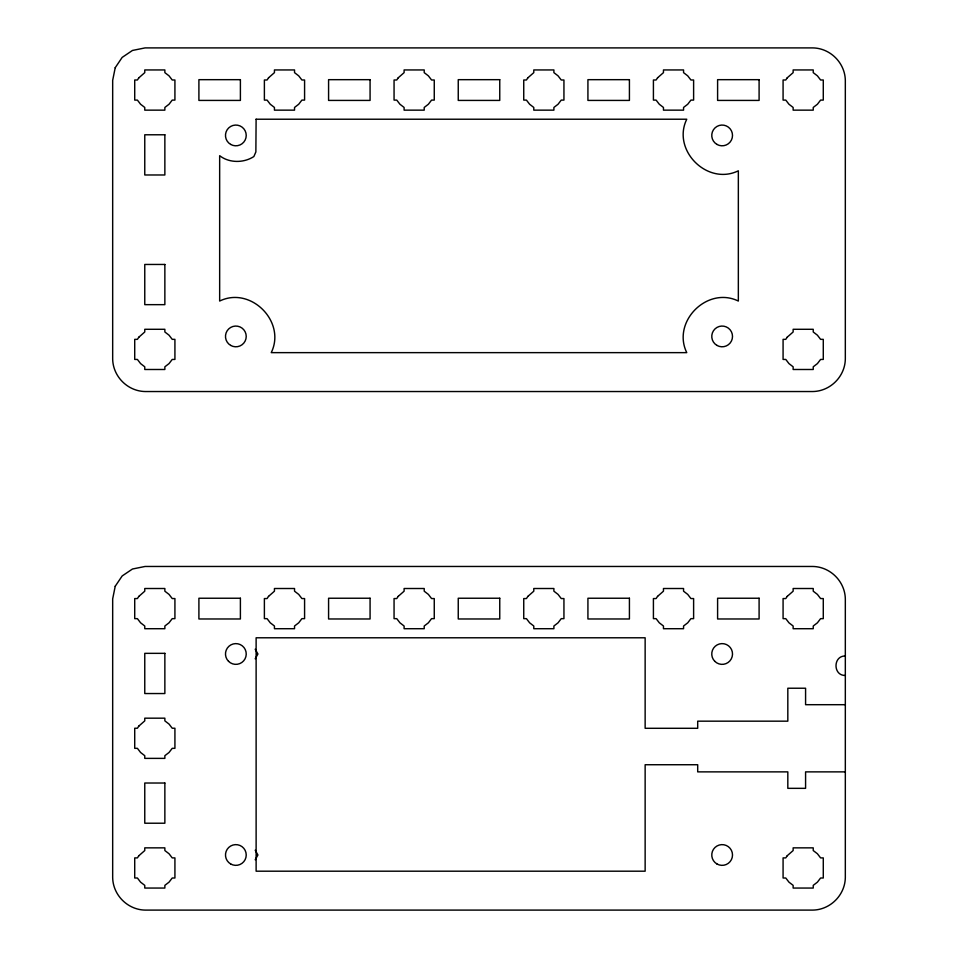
<?xml version="1.0" encoding="UTF-8"?>
<svg xmlns="http://www.w3.org/2000/svg" width="958" height="958" viewBox="0 0 958 958"><rect width="100%" height="100%" fill="white"/><g stroke="black" fill="none" stroke-linecap="round" stroke-linejoin="round"><path stroke-width="1.44" d="M255.187 658.781L257.942 653.991L255.187 649.213M255.187 859.769L257.942 854.991L255.187 850.201M845.327 656.002C832.909 655.691 832.909 675.773 845.327 675.45M845.327 704.693L805.582 704.693L805.582 688.227L787.823 688.227L787.823 721.17L697.699 721.17L697.699 728.296L645.141 728.296L645.141 637.788L256.121 637.788L256.121 871.193L645.141 871.193L645.141 764.735L697.699 764.735L697.699 771.873L787.823 771.873L787.823 788.338L805.582 788.338L805.582 771.873L845.327 771.873M256.109 119.223L255.87 151.927L253.858 156.549C243.835 163.099 229.249 163.243 219.657 155.675L219.657 301.052C250.601 285.867 286.418 321.684 271.234 352.64L686.766 352.64C671.582 321.684 707.399 285.867 738.343 301.052L738.343 170.799C707.399 185.984 671.582 150.178 686.766 119.223L256.109 119.223M115.223 67.707L112.673 80.316L112.673 359.118C113.02 376.554 127.653 391.187 145.089 391.535L812.911 391.535C830.346 391.187 844.98 376.554 845.327 359.118L845.327 80.316C844.98 62.881 830.346 48.247 812.911 47.9L145.089 47.9L132.467 50.451L122.169 57.396L115.223 67.707M115.223 586.26L112.673 598.882L112.673 877.684C113.02 895.119 127.653 909.753 145.089 910.1L812.911 910.1C830.346 909.753 844.98 895.119 845.327 877.684L845.327 598.882C844.98 581.446 830.346 566.813 812.911 566.465L145.089 566.465L132.467 569.016L122.169 575.962L115.223 586.26M138.874 77.802L137.401 79.993L134.719 79.993L134.719 100.099L137.401 100.099L140.598 104.254L144.766 107.452L144.766 110.146L164.86 110.146L164.86 107.452L169.027 104.254L172.224 100.099L174.919 100.099L174.919 79.993L172.224 79.993L169.027 75.838L164.86 72.64L164.86 69.946L144.766 69.946L144.766 72.64L138.874 77.802M268.539 77.802L267.078 79.993L264.384 79.993L264.384 100.099L267.078 100.099L270.276 104.254L274.443 107.452L274.443 110.146L294.537 110.146L294.537 107.452L298.704 104.254L301.902 100.099L304.584 100.099L304.584 79.993L301.902 79.993L298.704 75.838L294.537 72.64L294.537 69.946L274.443 69.946L274.443 72.64L268.539 77.802M138.874 337.156L137.401 339.348L134.719 339.348L134.719 359.442L137.401 359.442L140.598 363.609L144.766 366.806L144.766 369.489L164.86 369.489L164.86 366.806L169.027 363.609L172.224 359.442L174.919 359.442L174.919 339.348L172.224 339.348L169.027 335.18L164.86 331.983L164.86 329.289L144.766 329.289L144.766 331.983L138.874 337.156M398.217 77.802L396.756 79.993L394.061 79.993L394.061 100.099L396.756 100.099L399.953 104.254L404.108 107.452L404.108 110.146L424.214 110.146L424.214 107.452L428.37 104.254L431.567 100.099L434.261 100.099L434.261 79.993L431.567 79.993L428.37 75.838L424.214 72.64L424.214 69.946L404.108 69.946L404.108 72.64L398.217 77.802M138.874 596.367L137.401 598.558L134.719 598.558L134.719 618.652L137.401 618.652L140.598 622.82L144.766 626.017L144.766 628.711L164.86 628.711L164.86 626.017L169.027 622.82L172.224 618.652L174.919 618.652L174.919 598.558L172.224 598.558L169.027 594.391L164.86 591.194L164.86 588.511L144.766 588.511L144.766 591.194L138.874 596.367M527.894 77.802L526.433 79.993L523.739 79.993L523.739 100.099L526.433 100.099L529.63 104.254L533.786 107.452L533.786 110.146L553.892 110.146L553.892 107.452L558.047 104.254L561.244 100.099L563.939 100.099L563.939 79.993L561.244 79.993L558.047 75.838L553.892 72.64L553.892 69.946L533.786 69.946L533.786 72.64L527.894 77.802M138.874 726.044L137.401 728.236L134.719 728.236L134.719 748.33L137.401 748.33L140.598 752.497L144.766 755.694L144.766 758.377L164.86 758.377L164.86 755.694L169.027 752.497L172.224 748.33L174.919 748.33L174.919 728.236L172.224 728.236L169.027 724.068L164.86 720.871L164.86 718.177L144.766 718.177L144.766 720.871L138.874 726.044M268.539 596.367L267.078 598.558L264.384 598.558L264.384 618.652L267.078 618.652L270.276 622.82L274.443 626.017L274.443 628.711L294.537 628.711L294.537 626.017L298.704 622.82L301.902 618.652L304.584 618.652L304.584 598.558L301.902 598.558L298.704 594.391L294.537 591.194L294.537 588.511L274.443 588.511L274.443 591.194L268.539 596.367M657.571 77.802L656.098 79.993L653.416 79.993L653.416 100.099L656.098 100.099L659.296 104.254L663.463 107.452L663.463 110.146L683.557 110.146L683.557 107.452L687.724 104.254L690.922 100.099L693.616 100.099L693.616 79.993L690.922 79.993L687.724 75.838L683.557 72.64L683.557 69.946L663.463 69.946L663.463 72.64L657.571 77.802M138.874 855.722L137.401 857.901L134.719 857.901L134.719 878.007L137.401 878.007L140.598 882.162L144.766 885.36L144.766 888.054L164.86 888.054L164.86 885.36L169.027 882.162L172.224 878.007L174.919 878.007L174.919 857.901L172.224 857.901L169.027 853.746L164.86 850.548L164.86 847.854L144.766 847.854L144.766 850.548L138.874 855.722M398.217 596.367L396.756 598.558L394.061 598.558L394.061 618.652L396.756 618.652L399.953 622.82L404.108 626.017L404.108 628.711L424.214 628.711L424.214 626.017L428.37 622.82L431.567 618.652L434.261 618.652L434.261 598.558L431.567 598.558L428.37 594.391L424.214 591.194L424.214 588.511L404.108 588.511L404.108 591.194L398.217 596.367M787.236 77.802L785.776 79.993L783.081 79.993L783.081 100.099L785.776 100.099L788.973 104.254L793.14 107.452L793.14 110.146L813.234 110.146L813.234 107.452L817.402 104.254L820.599 100.099L823.281 100.099L823.281 79.993L820.599 79.993L817.402 75.838L813.234 72.64L813.234 69.946L793.14 69.946L793.14 72.64L787.236 77.802M527.894 596.367L526.433 598.558L523.739 598.558L523.739 618.652L526.433 618.652L529.63 622.82L533.786 626.017L533.786 628.711L553.892 628.711L553.892 626.017L558.047 622.82L561.244 618.652L563.939 618.652L563.939 598.558L561.244 598.558L558.047 594.391L553.892 591.194L553.892 588.511L533.786 588.511L533.786 591.194L527.894 596.367M787.236 337.156L785.776 339.348L783.081 339.348L783.081 359.442L785.776 359.442L788.973 363.609L793.14 366.806L793.14 369.489L813.234 369.489L813.234 366.806L817.402 363.609L820.599 359.442L823.281 359.442L823.281 339.348L820.599 339.348L817.402 335.18L813.234 331.983L813.234 329.289L793.14 329.289L793.14 331.983L787.236 337.156M657.571 596.367L656.098 598.558L653.416 598.558L653.416 618.652L656.098 618.652L659.296 622.82L663.463 626.017L663.463 628.711L683.557 628.711L683.557 626.017L687.724 622.82L690.922 618.652L693.616 618.652L693.616 598.558L690.922 598.558L687.724 594.391L683.557 591.194L683.557 588.511L663.463 588.511L663.463 591.194L657.571 596.367M787.236 596.367L785.776 598.558L783.081 598.558L783.081 618.652L785.776 618.652L788.973 622.82L793.14 626.017L793.14 628.711L813.234 628.711L813.234 626.017L817.402 622.82L820.599 618.652L823.281 618.652L823.281 598.558L820.599 598.558L817.402 594.391L813.234 591.194L813.234 588.511L793.14 588.511L793.14 591.194L787.236 596.367M787.236 855.722L785.776 857.901L783.081 857.901L783.081 878.007L785.776 878.007L788.973 882.162L793.14 885.36L793.14 888.054L813.234 888.054L813.234 885.36L817.402 882.162L820.599 878.007L823.281 878.007L823.281 857.901L820.599 857.901L817.402 853.746L813.234 850.548L813.234 847.854L793.14 847.854L793.14 850.548L787.236 855.722M240.398 79.67L198.905 79.67L198.905 100.422L240.398 100.422L240.398 79.67M370.075 79.67L328.582 79.67L328.582 100.422L370.075 100.422L370.075 79.67M499.753 79.67L458.247 79.67L458.247 100.422L499.753 100.422L499.753 79.67M629.418 79.67L587.925 79.67L587.925 100.422L629.418 100.422L629.418 79.67M759.095 79.67L717.602 79.67L717.602 100.422L759.095 100.422L759.095 79.67M164.86 134.779L144.766 134.779L144.766 174.979L164.86 174.979L164.86 134.779M164.86 264.456L144.766 264.456L144.766 304.656L164.86 304.656L164.86 264.456M240.398 598.235L198.905 598.235L198.905 618.976L240.398 618.976L240.398 598.235M370.075 598.235L328.582 598.235L328.582 618.976L370.075 618.976L370.075 598.235M499.753 598.235L458.247 598.235L458.247 618.976L499.753 618.976L499.753 598.235M629.418 598.235L587.925 598.235L587.925 618.976L629.418 618.976L629.418 598.235M759.095 598.235L717.602 598.235L717.602 618.976L759.095 618.976L759.095 598.235M164.86 653.344L144.766 653.344L144.766 693.544L164.86 693.544L164.86 653.344M164.86 783.021L144.766 783.021L144.766 823.221L164.86 823.221L164.86 783.021M228.531 661.331A10.37 10.37 0 0 0 245.883 656.673A10.37 10.37 0 0 0 233.177 643.968A10.37 10.37 0 0 0 228.531 661.331M714.8 661.331A10.37 10.37 0 0 0 732.163 656.673A10.37 10.37 0 0 0 719.458 643.968A10.37 10.37 0 0 0 714.8 661.331M716.955 863.972A10.37 10.37 0 0 0 732.511 854.991A10.37 10.37 0 0 0 716.955 846.01A10.37 10.37 0 0 0 716.955 863.972M230.674 863.972A10.37 10.37 0 0 0 246.23 854.991A10.37 10.37 0 0 0 230.674 846.01A10.37 10.37 0 0 0 230.674 863.972M230.674 144.418A10.37 10.37 0 0 0 246.23 135.425A10.37 10.37 0 0 0 230.674 126.444A10.37 10.37 0 0 0 230.674 144.418M716.955 144.418A10.37 10.37 0 0 0 732.511 135.425A10.37 10.37 0 0 0 716.955 126.444A10.37 10.37 0 0 0 716.955 144.418M716.955 345.407A10.37 10.37 0 0 0 732.511 336.426A10.37 10.37 0 0 0 716.955 327.444A10.37 10.37 0 0 0 716.955 345.407M230.674 345.407A10.37 10.37 0 0 0 246.23 336.426A10.37 10.37 0 0 0 230.674 327.444A10.37 10.37 0 0 0 230.674 345.407"/></g></svg>
